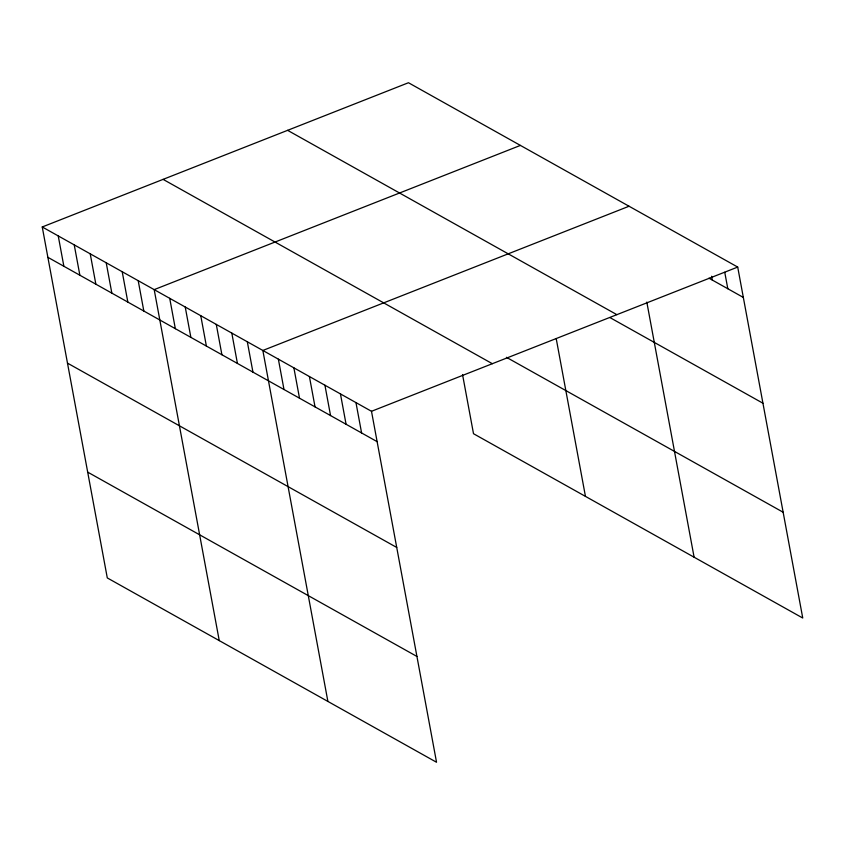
<?xml version="1.0" encoding="UTF-8"?>
<svg xmlns="http://www.w3.org/2000/svg" width="845" height="845" viewBox="0 0 845 845"><rect width="100%" height="100%" fill="white"/><g stroke="black" fill="none" stroke-linecap="round" stroke-linejoin="round"><path stroke-width="1.27" d="M42.25 226.967L371.494 411.293L436.538 762.264L107.294 577.927L42.25 226.967L408.462 82.736L737.706 267.073L802.75 618.033L473.506 433.707L462.532 374.515M520.404 145.414L154.191 289.634L219.246 640.605M629.05 206.243L262.848 350.464L327.892 701.434M371.494 411.293L737.706 267.073M708.955 278.185L743.325 297.429M287.606 130.331L616.85 314.657M609.942 317.572L762.94 403.223M506.44 357.319L783.146 512.239M163.096 179.372L492.339 363.699M47.88 257.324L377.123 441.65M67.484 363.128L396.727 547.454M87.69 472.133L416.934 656.459M724.756 272.291L727.809 288.736M711.585 276.252L712.282 280.044M646.816 302.098L694.104 557.204M556.221 338.665L585.448 496.374M355.967 402.6L361.597 432.957M340.45 393.918L346.08 424.274M324.924 385.225L330.553 415.582M309.407 376.532L315.037 406.889M293.88 367.839L299.51 398.206M278.364 359.157L283.994 389.513M247.321 341.771L252.951 372.138M231.805 333.088L237.424 363.445M216.278 324.395L221.908 354.752M200.761 315.703L206.381 346.059M185.235 307.02L190.864 337.377M169.718 298.327L175.337 328.684M138.2 280.688L143.83 311.044M122.208 271.731L127.838 302.087M106.216 262.774L111.846 293.13M90.225 253.827L95.855 284.184M74.233 244.87L79.863 275.227M58.242 235.913L63.871 266.281"/></g></svg>
